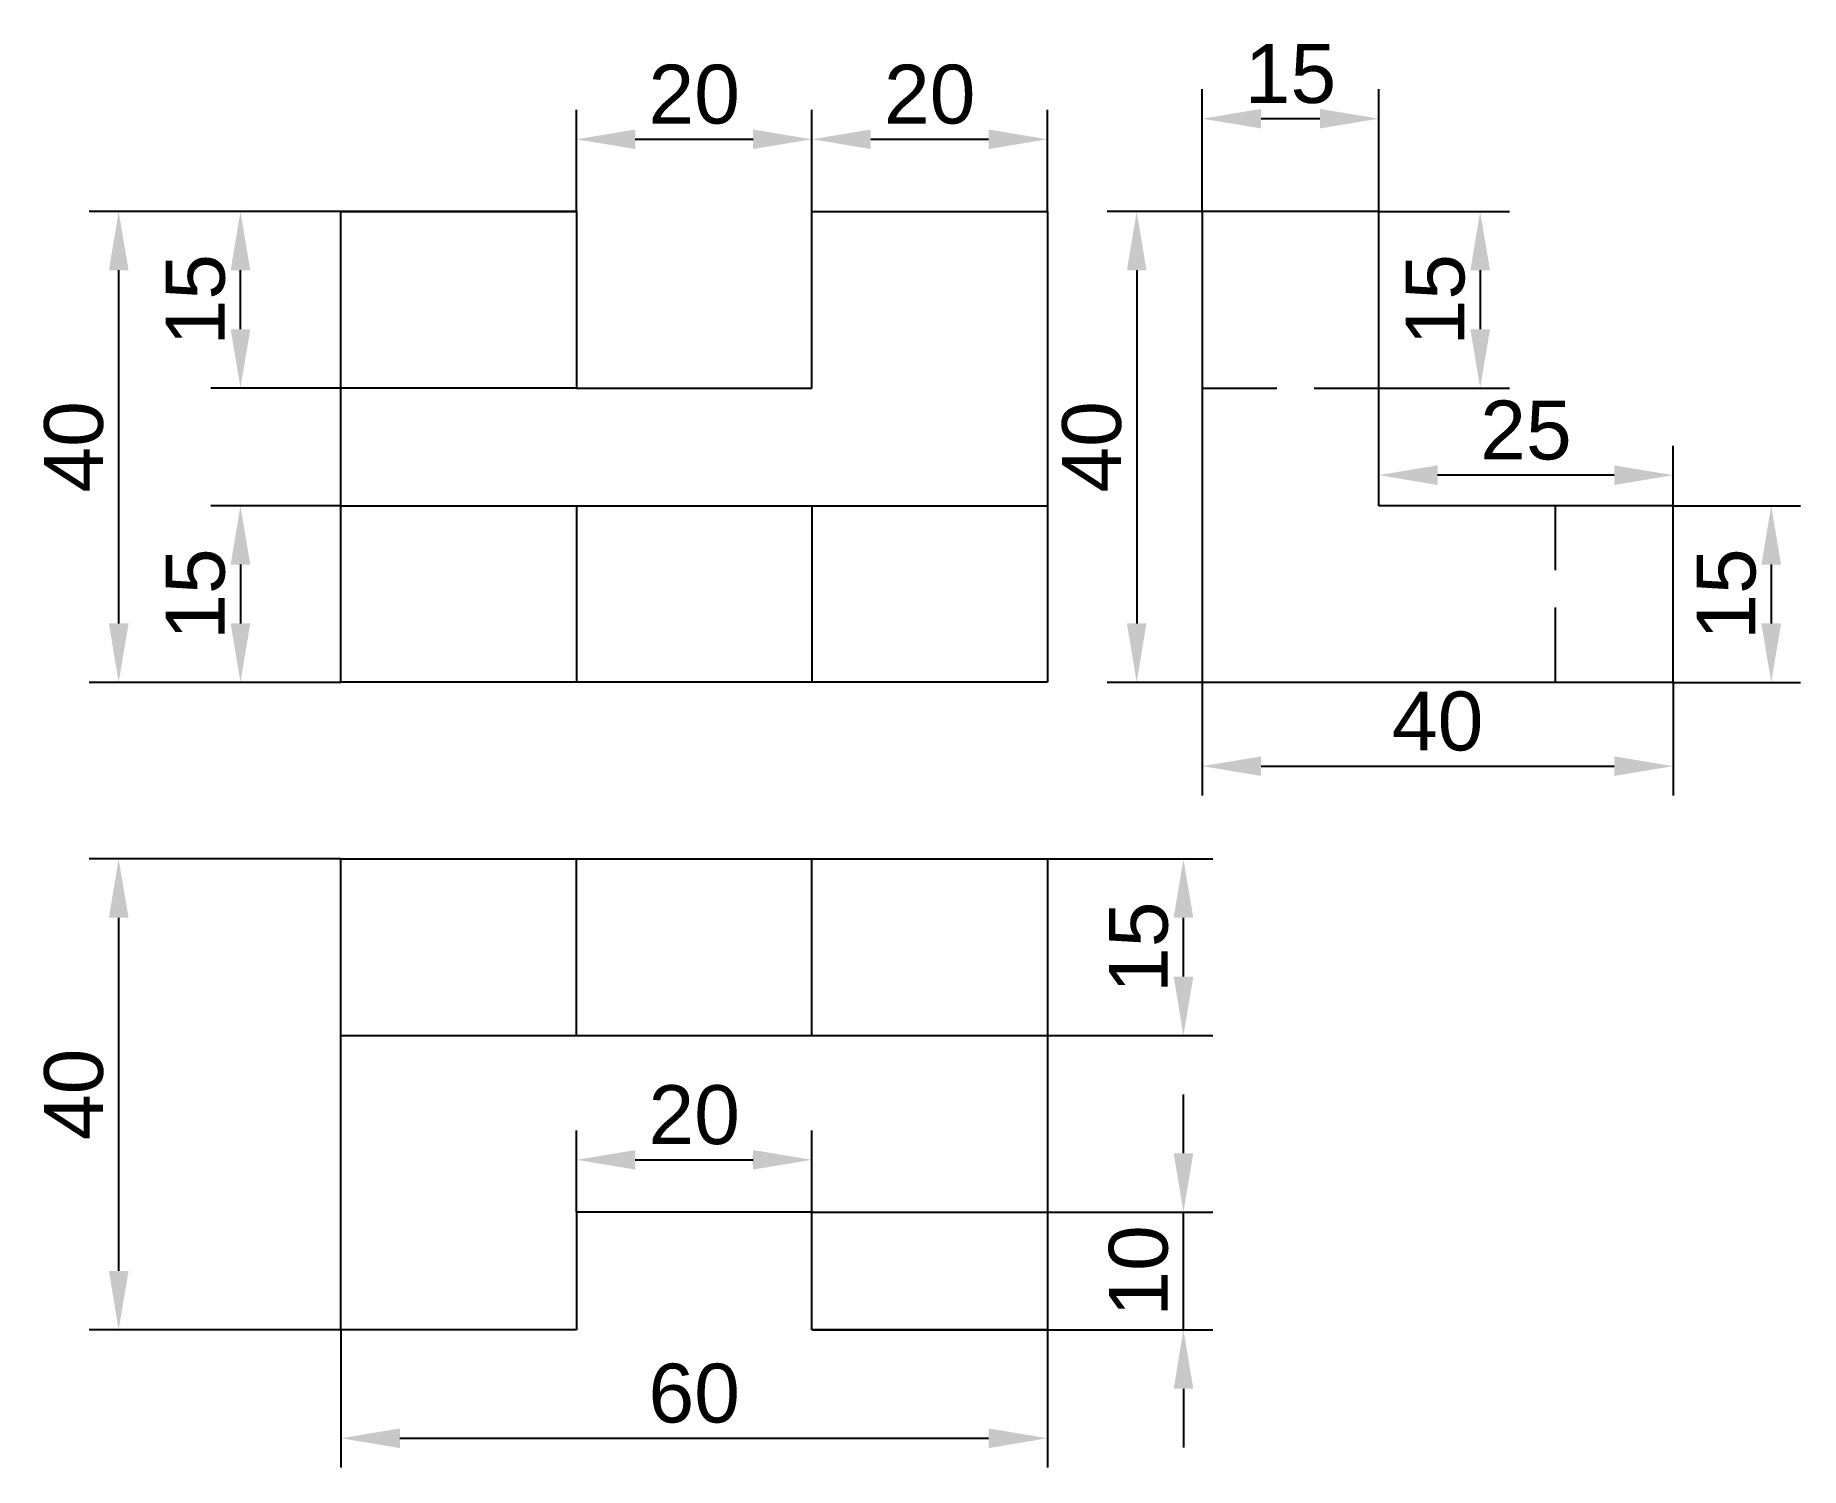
# Model space of a CAD drawing. Header units: millimetres. Extents: x 707 to 857, y 450 to 572.
import ezdxf

# ---------------------------------------------------------------- set-up
doc = ezdxf.new("R2010")
doc.units = ezdxf.units.MM
doc.linetypes.add('DASHED2', pattern=[9.525, 6.35, -3.175])
doc.styles.get("Standard").update_dxf_attribs({"font": 'arial.ttf'})
doc.dimstyles.new('ISO-25', dxfattribs={"dimscale": 2, "dimtxt": 2.5, "dimasz": 2.5, "dimexe": 1.25, "dimexo": 0, "dimtad": 1, "dimtoh": 1, "dimtxsty": 'Standard', "dimcen": 2.5, "dimadec": 0, "dimazin": 0, "dimtfac": 1, "dimtmove": 0, "dimatfit": 3, "dimfxl": 1, "dimarcsym": 0})

# ---------------------------------------------------------------- blocks, each defined once
blk = doc.blocks.new('*D4')
at = {"color": 0, "lineweight": -2, "transparency": 16777216}
for p, q in [((772.56, 557.15), (772.56, 565.78)), ((792.56, 557.15), (792.56, 565.78)), ((777.56, 563.28), (787.56, 563.28))]:
    blk.add_line(p, q, dxfattribs=at)
at = {"color": 0, "transparency": 16777216}
for points in [[(777.56, 564.11), (777.56, 562.45), (772.56, 563.28)], [(787.56, 564.11), (787.56, 562.45), (792.56, 563.28)]]:
    blk.add_solid(points, dxfattribs=at)
at = {"layer": 'Defpoints', "color": 0, "transparency": 16777216}
for p in [(792.56, 563.28), (772.56, 557.15), (792.56, 557.15)]:
    blk.add_point(p, dxfattribs=at)
at = {"color": 0, "transparency": 16777216, "insert": (782.56, 567.08), "char_height": 5, "attachment_point": 5}
blk.add_mtext('20', dxfattribs=at)
blk = doc.blocks.new('*D6')
at = {"color": 0, "lineweight": -2, "transparency": 16777216}
for p, q in [((732.56, 557.15), (711.18, 557.15)), ((713.68, 522.15), (713.68, 552.15)), ((732.56, 517.15), (711.18, 517.15))]:
    blk.add_line(p, q, dxfattribs=at)
at = {"color": 0, "transparency": 16777216}
for points in [[(712.85, 552.15), (714.52, 552.15), (713.68, 557.15)], [(712.85, 522.15), (714.52, 522.15), (713.68, 517.15)]]:
    blk.add_solid(points, dxfattribs=at)
at = {"layer": 'Defpoints', "color": 0, "transparency": 16777216}
for p in [(713.68, 557.15), (732.56, 557.15), (732.56, 517.15)]:
    blk.add_point(p, dxfattribs=at)
at = {"color": 0, "transparency": 16777216, "insert": (709.88, 537.15), "char_height": 5, "attachment_point": 5, "rotation": 90}
blk.add_mtext('40', dxfattribs=at)
blk = doc.blocks.new('*D8')
at = {"color": 0, "lineweight": -2, "transparency": 16777216}
for p, q in [((732.56, 462.15), (732.56, 450.44)), ((792.56, 462.15), (792.56, 450.44)), ((737.56, 452.94), (787.56, 452.94))]:
    blk.add_line(p, q, dxfattribs=at)
at = {"color": 0, "transparency": 16777216}
for points in [[(737.56, 453.77), (737.56, 452.1), (732.56, 452.94)], [(787.56, 453.77), (787.56, 452.1), (792.56, 452.94)]]:
    blk.add_solid(points, dxfattribs=at)
at = {"layer": 'Defpoints', "color": 0, "transparency": 16777216}
for p in [(732.56, 462.15), (792.56, 462.15), (792.56, 452.94)]:
    blk.add_point(p, dxfattribs=at)
at = {"color": 0, "transparency": 16777216, "insert": (762.56, 456.74), "char_height": 5, "attachment_point": 5}
blk.add_mtext('60', dxfattribs=at)
blk = doc.blocks.new('*D9')
at = {"color": 0, "lineweight": -2, "transparency": 16777216}
for p, q in [((752.56, 472.15), (752.56, 479.09)), ((772.56, 472.15), (772.56, 479.09)), ((757.56, 476.59), (767.56, 476.59))]:
    blk.add_line(p, q, dxfattribs=at)
at = {"color": 0, "transparency": 16777216}
for points in [[(757.56, 477.42), (757.56, 475.76), (752.56, 476.59)], [(767.56, 477.42), (767.56, 475.76), (772.56, 476.59)]]:
    blk.add_solid(points, dxfattribs=at)
at = {"layer": 'Defpoints', "color": 0, "transparency": 16777216}
for p in [(772.56, 476.59), (752.56, 472.15), (772.56, 472.15)]:
    blk.add_point(p, dxfattribs=at)
at = {"color": 0, "transparency": 16777216, "insert": (762.56, 480.39), "char_height": 5, "attachment_point": 5}
blk.add_mtext('20', dxfattribs=at)
blk = doc.blocks.new('*D10')
at = {"color": 0, "lineweight": -2, "transparency": 16777216}
for p, q in [((732.56, 502.15), (711.18, 502.15)), ((713.68, 467.15), (713.68, 497.15)), ((732.56, 462.15), (711.18, 462.15))]:
    blk.add_line(p, q, dxfattribs=at)
at = {"color": 0, "transparency": 16777216}
for points in [[(712.85, 497.15), (714.52, 497.15), (713.68, 502.15)], [(712.85, 467.15), (714.52, 467.15), (713.68, 462.15)]]:
    blk.add_solid(points, dxfattribs=at)
at = {"layer": 'Defpoints', "color": 0, "transparency": 16777216}
for p in [(713.68, 502.15), (732.56, 502.15), (732.56, 462.15)]:
    blk.add_point(p, dxfattribs=at)
at = {"color": 0, "transparency": 16777216, "insert": (709.88, 482.15), "char_height": 5, "attachment_point": 5, "rotation": 90}
blk.add_mtext('40', dxfattribs=at)
blk = doc.blocks.new('*D13')
at = {"color": 0, "lineweight": -2, "transparency": 16777216}
for p, q in [((845.7, 532.15), (856.53, 532.15)), ((854.03, 527.15), (854.03, 522.15)), ((845.7, 517.15), (856.53, 517.15))]:
    blk.add_line(p, q, dxfattribs=at)
at = {"color": 0, "transparency": 16777216}
for points in [[(853.2, 527.15), (854.87, 527.15), (854.03, 532.15)], [(853.2, 522.15), (854.87, 522.15), (854.03, 517.15)]]:
    blk.add_solid(points, dxfattribs=at)
at = {"layer": 'Defpoints', "color": 0, "transparency": 16777216}
for p in [(845.7, 532.15), (845.7, 517.15), (854.03, 517.15)]:
    blk.add_point(p, dxfattribs=at)
at = {"color": 0, "transparency": 16777216, "insert": (850.23, 524.65), "char_height": 5, "attachment_point": 5, "rotation": 90}
blk.add_mtext('15', dxfattribs=at)
blk = doc.blocks.new('*D14')
at = {"color": 0, "lineweight": -2, "transparency": 16777216}
for p, q in [((805.7, 557.15), (797.64, 557.15)), ((800.14, 552.15), (800.14, 522.15)), ((805.7, 517.15), (797.64, 517.15))]:
    blk.add_line(p, q, dxfattribs=at)
at = {"color": 0, "transparency": 16777216}
for points in [[(799.31, 552.15), (800.97, 552.15), (800.14, 557.15)], [(799.31, 522.15), (800.97, 522.15), (800.14, 517.15)]]:
    blk.add_solid(points, dxfattribs=at)
at = {"layer": 'Defpoints', "color": 0, "transparency": 16777216}
for p in [(805.7, 557.15), (800.14, 517.15), (805.7, 517.15)]:
    blk.add_point(p, dxfattribs=at)
at = {"color": 0, "transparency": 16777216, "insert": (796.34, 537.15), "char_height": 5, "attachment_point": 5, "rotation": 90}
blk.add_mtext('40', dxfattribs=at)
blk = doc.blocks.new('*D15')
at = {"color": 0, "lineweight": -2, "transparency": 16777216}
for p, q in [((805.7, 557.15), (805.7, 567.53)), ((820.7, 557.15), (820.7, 567.53)), ((815.7, 565.03), (810.7, 565.03))]:
    blk.add_line(p, q, dxfattribs=at)
at = {"color": 0, "transparency": 16777216}
for points in [[(810.7, 565.86), (810.7, 564.2), (805.7, 565.03)], [(815.7, 565.86), (815.7, 564.2), (820.7, 565.03)]]:
    blk.add_solid(points, dxfattribs=at)
at = {"layer": 'Defpoints', "color": 0, "transparency": 16777216}
for p in [(805.7, 565.03), (805.7, 557.15), (820.7, 557.15)]:
    blk.add_point(p, dxfattribs=at)
at = {"color": 0, "transparency": 16777216, "insert": (813.2, 568.83), "char_height": 5, "attachment_point": 5}
blk.add_mtext('15', dxfattribs=at)
blk = doc.blocks.new('*D16')
at = {"color": 0, "lineweight": -2, "transparency": 16777216}
for p, q in [((820.7, 557.15), (831.81, 557.15)), ((829.31, 552.15), (829.31, 547.15)), ((820.7, 542.15), (831.81, 542.15))]:
    blk.add_line(p, q, dxfattribs=at)
at = {"color": 0, "transparency": 16777216}
for points in [[(828.48, 552.15), (830.15, 552.15), (829.31, 557.15)], [(828.48, 547.15), (830.15, 547.15), (829.31, 542.15)]]:
    blk.add_solid(points, dxfattribs=at)
at = {"layer": 'Defpoints', "color": 0, "transparency": 16777216}
for p in [(820.7, 557.15), (820.7, 542.15), (829.31, 542.15)]:
    blk.add_point(p, dxfattribs=at)
at = {"color": 0, "transparency": 16777216, "insert": (825.51, 549.65), "char_height": 5, "attachment_point": 5, "rotation": 90}
blk.add_mtext('15', dxfattribs=at)
blk = doc.blocks.new('*D17')
at = {"color": 0, "lineweight": -2, "transparency": 16777216}
for p, q in [((805.7, 517.15), (805.7, 507.53)), ((845.7, 517.15), (845.7, 507.53)), ((810.7, 510.03), (840.7, 510.03))]:
    blk.add_line(p, q, dxfattribs=at)
at = {"color": 0, "transparency": 16777216}
for points in [[(810.7, 510.86), (810.7, 509.2), (805.7, 510.03)], [(840.7, 510.86), (840.7, 509.2), (845.7, 510.03)]]:
    blk.add_solid(points, dxfattribs=at)
at = {"layer": 'Defpoints', "color": 0, "transparency": 16777216}
for p in [(805.7, 517.15), (845.7, 517.15), (845.7, 510.03)]:
    blk.add_point(p, dxfattribs=at)
at = {"color": 0, "transparency": 16777216, "insert": (825.7, 513.83), "char_height": 5, "attachment_point": 5}
blk.add_mtext('40', dxfattribs=at)
blk = doc.blocks.new('*D18')
at = {"color": 0, "lineweight": -2, "transparency": 16777216}
for p, q in [((820.7, 532.15), (820.7, 537.25)), ((845.7, 532.15), (845.7, 537.25)), ((840.7, 534.75), (825.7, 534.75))]:
    blk.add_line(p, q, dxfattribs=at)
at = {"color": 0, "transparency": 16777216}
for points in [[(825.7, 535.58), (825.7, 533.91), (820.7, 534.75)], [(840.7, 535.58), (840.7, 533.91), (845.7, 534.75)]]:
    blk.add_solid(points, dxfattribs=at)
at = {"layer": 'Defpoints', "color": 0, "transparency": 16777216}
for p in [(820.7, 534.75), (820.7, 532.15), (845.7, 532.15)]:
    blk.add_point(p, dxfattribs=at)
at = {"color": 0, "transparency": 16777216, "insert": (833.2, 538.55), "char_height": 5, "attachment_point": 5}
blk.add_mtext('25', dxfattribs=at)
blk = doc.blocks.new('*D22')
at = {"color": 0, "lineweight": -2, "transparency": 16777216}
for p, q in [((732.56, 532.15), (721.52, 532.15)), ((724.02, 527.15), (724.02, 522.15)), ((732.56, 517.15), (721.52, 517.15))]:
    blk.add_line(p, q, dxfattribs=at)
at = {"color": 0, "transparency": 16777216}
for points in [[(723.19, 527.15), (724.86, 527.15), (724.02, 532.15)], [(723.19, 522.15), (724.86, 522.15), (724.02, 517.15)]]:
    blk.add_solid(points, dxfattribs=at)
at = {"layer": 'Defpoints', "color": 0, "transparency": 16777216}
for p in [(732.56, 532.15), (724.02, 517.15), (732.56, 517.15)]:
    blk.add_point(p, dxfattribs=at)
at = {"color": 0, "transparency": 16777216, "insert": (720.22, 524.65), "char_height": 5, "attachment_point": 5, "rotation": 90}
blk.add_mtext('15', dxfattribs=at)
blk = doc.blocks.new('*D23')
at = {"color": 0, "lineweight": -2, "transparency": 16777216}
for p, q in [((752.56, 557.15), (721.52, 557.15)), ((724.02, 547.15), (724.02, 552.15)), ((752.56, 542.15), (721.52, 542.15))]:
    blk.add_line(p, q, dxfattribs=at)
at = {"color": 0, "transparency": 16777216}
for points in [[(723.19, 552.15), (724.86, 552.15), (724.02, 557.15)], [(723.19, 547.15), (724.86, 547.15), (724.02, 542.15)]]:
    blk.add_solid(points, dxfattribs=at)
at = {"layer": 'Defpoints', "color": 0, "transparency": 16777216}
for p in [(724.02, 557.15), (752.56, 557.15), (752.56, 542.15)]:
    blk.add_point(p, dxfattribs=at)
at = {"color": 0, "transparency": 16777216, "insert": (720.22, 549.65), "char_height": 5, "attachment_point": 5, "rotation": 90}
blk.add_mtext('15', dxfattribs=at)
blk = doc.blocks.new('*D24')
at = {"color": 0, "lineweight": -2, "transparency": 16777216}
for p, q in [((752.56, 557.15), (752.56, 565.78)), ((772.56, 557.15), (772.56, 565.78)), ((757.56, 563.28), (767.56, 563.28))]:
    blk.add_line(p, q, dxfattribs=at)
at = {"color": 0, "transparency": 16777216}
for points in [[(757.56, 564.11), (757.56, 562.45), (752.56, 563.28)], [(767.56, 564.11), (767.56, 562.45), (772.56, 563.28)]]:
    blk.add_solid(points, dxfattribs=at)
at = {"layer": 'Defpoints', "color": 0, "transparency": 16777216}
for p in [(772.56, 563.28), (752.56, 557.15), (772.56, 557.15)]:
    blk.add_point(p, dxfattribs=at)
at = {"color": 0, "transparency": 16777216, "insert": (762.56, 567.08), "char_height": 5, "attachment_point": 5}
blk.add_mtext('20', dxfattribs=at)
blk = doc.blocks.new('*D25')
at = {"color": 0, "lineweight": -2, "transparency": 16777216}
for p, q in [((804.11, 477.15), (804.11, 482.15)), ((772.56, 472.15), (806.61, 472.15)), ((804.11, 462.15), (804.11, 472.15)), ((772.56, 462.15), (806.61, 462.15)), ((804.11, 457.15), (804.11, 452.15))]:
    blk.add_line(p, q, dxfattribs=at)
at = {"color": 0, "transparency": 16777216}
for points in [[(803.28, 477.15), (804.95, 477.15), (804.11, 472.15)], [(803.28, 457.15), (804.95, 457.15), (804.11, 462.15)]]:
    blk.add_solid(points, dxfattribs=at)
at = {"layer": 'Defpoints', "color": 0, "transparency": 16777216}
for p in [(772.56, 472.15), (804.11, 472.15), (772.56, 462.15)]:
    blk.add_point(p, dxfattribs=at)
at = {"color": 0, "transparency": 16777216, "insert": (800.31, 467.15), "char_height": 5, "attachment_point": 5, "rotation": 90}
blk.add_mtext('10', dxfattribs=at)
blk = doc.blocks.new('*D26')
at = {"color": 0, "lineweight": -2, "transparency": 16777216}
for p, q in [((792.56, 502.15), (806.61, 502.15)), ((804.11, 492.15), (804.11, 497.15)), ((792.56, 487.15), (806.61, 487.15))]:
    blk.add_line(p, q, dxfattribs=at)
at = {"color": 0, "transparency": 16777216}
for points in [[(803.28, 497.15), (804.95, 497.15), (804.11, 502.15)], [(803.28, 492.15), (804.95, 492.15), (804.11, 487.15)]]:
    blk.add_solid(points, dxfattribs=at)
at = {"layer": 'Defpoints', "color": 0, "transparency": 16777216}
for p in [(792.56, 502.15), (804.11, 502.15), (792.56, 487.15)]:
    blk.add_point(p, dxfattribs=at)
at = {"color": 0, "transparency": 16777216, "insert": (800.31, 494.65), "char_height": 5, "attachment_point": 5, "rotation": 90}
blk.add_mtext('15', dxfattribs=at)

msp = doc.modelspace()

# ---------------------------------------------------------------- linework, layer by layer
for p, q in [((732.557, 517.151), (732.557, 557.151)), ((732.557, 557.151), (752.557, 557.151)), ((752.557, 557.151), (752.557, 542.151)), ((772.557, 542.151), (772.557, 557.151)), ((772.557, 557.151), (792.557, 557.151)), ((792.557, 557.151), (792.557, 517.151)), ((805.701, 557.151), (805.701, 517.151)), ((820.701, 557.151), (805.701, 557.151)), ((820.701, 532.151), (820.701, 557.151)), ((752.557, 542.151), (772.557, 542.151)), ((732.557, 532.151), (752.557, 532.151)), ((752.557, 532.151), (752.557, 517.151)), ((752.557, 532.151), (772.557, 532.151)), ((772.557, 532.151), (772.557, 517.151)), ((772.557, 532.151), (792.557, 532.151)), ((845.701, 532.151), (820.701, 532.151)), ((845.701, 517.151), (845.701, 532.151)), ((792.557, 517.151), (732.557, 517.151)), ((805.701, 517.151), (845.701, 517.151)), ((732.557, 502.151), (792.557, 502.151)), ((732.557, 462.151), (732.557, 502.151)), ((752.557, 487.151), (752.557, 502.151)), ((772.557, 487.151), (772.557, 502.151)), ((792.557, 502.151), (792.557, 462.151)), ((732.557, 487.151), (752.557, 487.151)), ((752.557, 487.151), (772.557, 487.151)), ((772.557, 487.151), (792.557, 487.151)), ((772.557, 472.151), (752.557, 472.151)), ((752.557, 472.151), (752.557, 462.151)), ((772.557, 462.151), (772.557, 472.151)), ((752.557, 462.151), (732.557, 462.151)), ((792.557, 462.151), (772.557, 462.151))]:
    msp.add_line(p, q)
at = {"linetype": 'DASHED2'}
for p, q in [((805.701, 542.151), (820.701, 542.151)), ((835.701, 517.151), (835.701, 532.151))]:
    msp.add_line(p, q, dxfattribs=at)

# ---------------------------------------------------------------- dimensions: what is measured, and where the dimension line sits
for base, p1, p2, picture, middle in [((805.701, 565.029), (820.701, 557.151), (805.701, 557.151), '*D15', (813.201, 568.832)), ((772.557, 563.281), (752.557, 557.151), (772.557, 557.151), '*D24', (762.557, 567.084)), ((792.557, 563.281), (772.557, 557.151), (792.557, 557.151), '*D4', (782.557, 567.084)), ((820.701, 534.746), (845.701, 532.151), (820.701, 532.151), '*D18', (833.201, 538.549)), ((845.701, 510.03), (805.701, 517.151), (845.701, 517.151), '*D17', (825.701, 513.833)), ((772.557, 476.59), (752.557, 472.151), (772.557, 472.151), '*D9', (762.557, 480.393)), ((792.557, 452.937), (732.557, 462.151), (792.557, 462.151), '*D8', (762.557, 456.74))]:
    dim = msp.add_linear_dim(base=base, p1=p1, p2=p2, dimstyle='ISO-25')
    dim.commit()
    dim.dimension.update_dxf_attribs({"geometry": picture, "text_midpoint": middle})
for base, p1, p2, picture, middle in [((713.684, 557.151), (732.557, 517.151), (732.557, 557.151), '*D6', (709.881, 537.151)), ((724.022, 557.151), (752.557, 542.151), (752.557, 557.151), '*D23', (720.219, 549.651)), ((800.139, 517.151), (805.701, 557.151), (805.701, 517.151), '*D14', (796.336, 537.151)), ((829.314, 542.151), (820.701, 557.151), (820.701, 542.151), '*D16', (825.511, 549.651)), ((724.022, 517.151), (732.557, 532.151), (732.557, 517.151), '*D22', (720.219, 524.651)), ((854.034, 517.151), (845.701, 532.151), (845.701, 517.151), '*D13', (850.231, 524.651)), ((713.684, 502.151), (732.557, 462.151), (732.557, 502.151), '*D10', (709.881, 482.151)), ((804.112, 502.151), (792.557, 487.151), (792.557, 502.151), '*D26', (800.309, 494.651)), ((804.112, 472.151), (772.557, 462.151), (772.557, 472.151), '*D25', (800.309, 467.151))]:
    dim = msp.add_linear_dim(base=base, p1=p1, p2=p2, angle=90, dimstyle='ISO-25')
    dim.commit()
    dim.dimension.update_dxf_attribs({"geometry": picture, "text_midpoint": middle})

doc.saveas('drawing.dxf')
